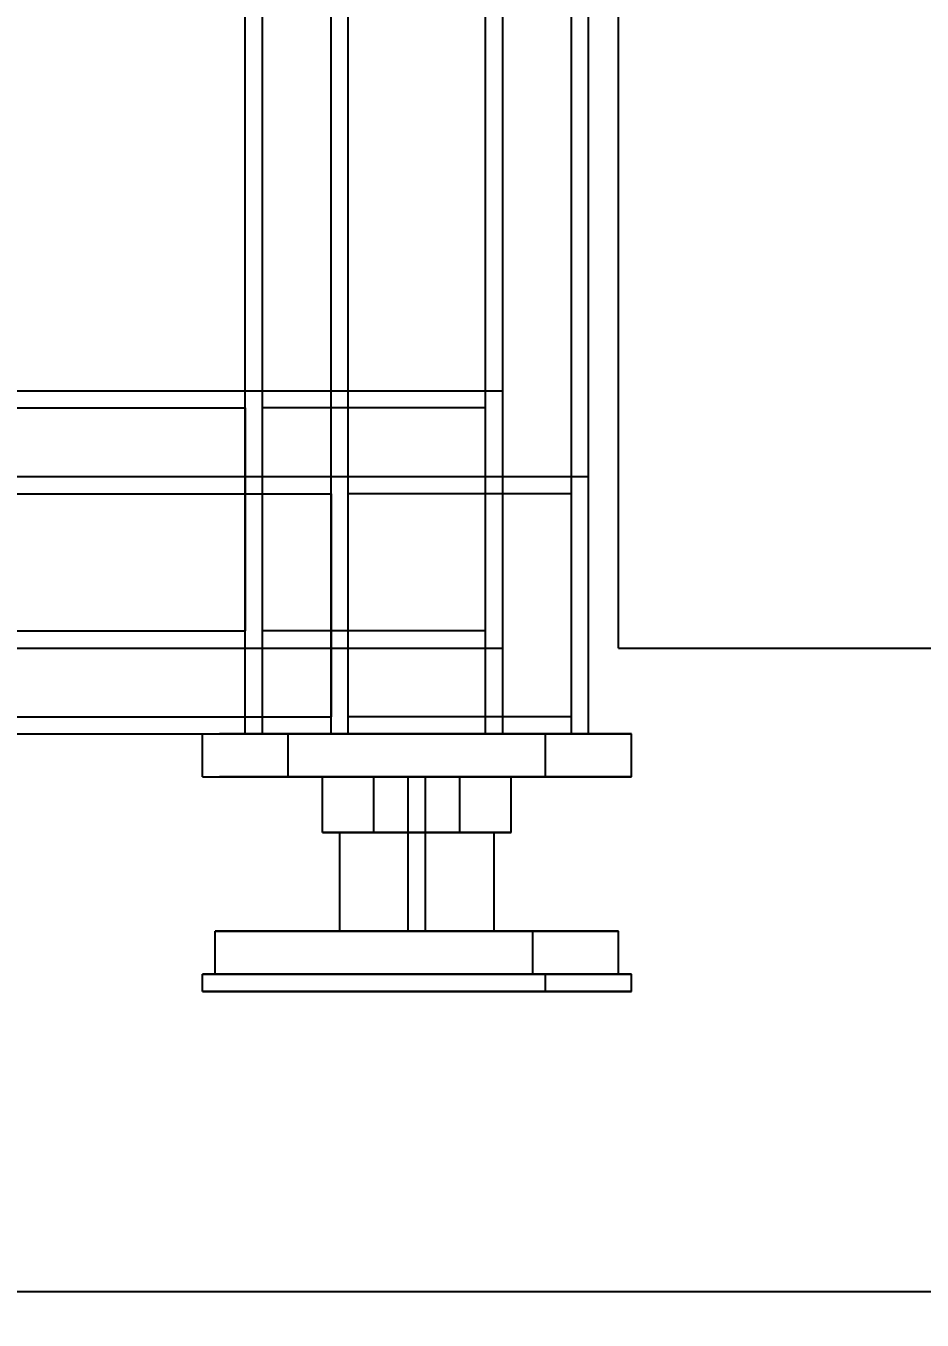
# Model space of a CAD drawing. Header units: millimetres. Extents: x -201 to 3037, y -406 to 3230.
# Drawn here: x 2618.9 to 2827.8, y -76.6 to 225.1 of the extents above; entities that cross this region are included whole.
import ezdxf

# ---------------------------------------------------------------- set-up
doc = ezdxf.new("R2010")
doc.units = ezdxf.units.MM
for name, color, linetype in [('DIM', 5, 'Continuous'), ('HIDDEN', 8, 'Continuous'), ('VISIBLE', 7, 'Continuous')]:
    doc.layers.add(name, color=color, linetype=linetype)
doc.styles.add('OpenSansCondensed-Light', font='OpenSansCondensed-Light.ttf')
doc.dimstyles.new('EZDXF', dxfattribs={"dimtxt": 0.25, "dimasz": 0.175, "dimexe": 0.375, "dimexo": 0.125, "dimgap": 0.1, "dimtad": 1, "dimlfac": 100, "dimzin": 12, "dimdsep": 46, "dimtxsty": 'OpenSansCondensed-Light', "dimblk": 'ARCHTICK', "dimcen": 2.5, "dimazin": 3, "dimtfac": 0.5, "dimtmove": 2, "dimatfit": 3})

# ---------------------------------------------------------------- blocks, each defined once
blk = doc.blocks.new('_ARCHTICK')
at = {"color": 0, "linetype": 'BYBLOCK', "const_width": 0.15}
blk.add_lwpolyline([(-0.5, -0.5), (0.5, 0.5)], dxfattribs=at)

msp = doc.modelspace()

# ---------------------------------------------------------------- linework, layer by layer
at = {"layer": 'HIDDEN'}
for points in [[(2670, 60), (2670, 880)], [(2670, 60), (2670, 880)], [(2670, 60), (2670, 880)], [(2674, 60), (2674, 880)], [(2674, 60), (2674, 880)], [(2674, 60), (2674, 880)], [(2674, 60), (2674, 880)], [(2690, 60), (2690, 880)], [(2690, 60), (2690, 880)], [(2690, 60), (2690, 880)], [(2690, 60), (2690, 880)], [(2694, 60), (2694, 880)], [(2694, 60), (2694, 880)], [(2694, 60), (2694, 880)], [(2694, 60), (2694, 880)], [(2726, 60), (2726, 880)], [(2726, 60), (2726, 880)], [(2726, 60), (2726, 880)], [(2726, 60), (2726, 880)], [(2730, 60), (2730, 880)], [(2730, 60), (2730, 880)], [(2730, 60), (2730, 880)], [(2746, 60), (2746, 880)], [(2746, 60), (2746, 880)], [(2746, 60), (2746, 880)], [(2746, 60), (2746, 880)], [(2750, 60), (2750, 880)], [(2750, 60), (2750, 880)], [(2750, 60), (2750, 880)], [(2757, 80), (2757, 880)], [(2130, 140), (2670, 140)], [(2130, 140), (2670, 140)], [(2130, 140), (2670, 140)], [(2670, 80), (2670, 140)], [(2670, 140), (2730, 140)], [(2670, 80), (2670, 140)], [(2670, 140), (2730, 140)], [(2670, 80), (2670, 140)], [(2670, 80), (2670, 140)], [(2670, 80), (2670, 140)], [(2730, 80), (2730, 140)], [(2730, 80), (2730, 140)], [(2130, 136), (2670, 136)], [(2130, 136), (2670, 136)], [(2130, 136), (2670, 136)], [(2130, 136), (2670, 136)], [(2670, 136), (2670, 84)], [(2670, 136), (2670, 84)], [(2670, 136), (2670, 84)], [(2670, 136), (2670, 84)], [(2726, 136), (2674, 136)], [(2674, 84), (2674, 136)], [(2726, 136), (2674, 136)], [(2674, 84), (2674, 136)], [(2726, 84), (2726, 136)], [(2726, 84), (2726, 136)], [(1860, 120), (2690, 120)], [(1860, 120), (2690, 120)], [(2580, 120), (2690, 120)], [(2580, 120), (2690, 120)], [(2690, 60), (2690, 120)], [(2690, 120), (2750, 120)], [(2690, 60), (2690, 120)], [(2690, 120), (2750, 120)], [(2690, 60), (2690, 120)], [(2690, 60), (2690, 120)], [(2690, 60), (2690, 120)], [(2690, 60), (2690, 120)], [(2750, 60), (2750, 120)], [(2750, 60), (2750, 120)], [(1860, 116), (2690, 116)], [(1860, 116), (2690, 116)], [(2580, 116), (2690, 116)], [(2580, 116), (2690, 116)], [(2690, 116), (2690, 64)], [(2690, 116), (2690, 64)], [(2690, 116), (2690, 64)], [(2690, 116), (2690, 64)], [(2746, 116), (2694, 116)], [(2694, 64), (2694, 116)], [(2746, 116), (2694, 116)], [(2694, 64), (2694, 116)], [(2746, 64), (2746, 116)], [(2746, 64), (2746, 116)], [(2130, 84), (2670, 84)], [(2130, 84), (2670, 84)], [(2130, 84), (2670, 84)], [(2130, 84), (2670, 84)], [(2726, 84), (2674, 84)], [(2726, 84), (2674, 84)], [(2130, 80), (2670, 80)], [(2130, 80), (2670, 80)], [(2130, 80), (2670, 80)], [(2670, 80), (2730, 80)], [(2670, 80), (2730, 80)], [(2757, 80), (3007, 80)], [(1860, 64), (2690, 64)], [(1860, 64), (2690, 64)], [(2580, 64), (2690, 64)], [(2580, 64), (2690, 64)], [(2746, 64), (2694, 64)], [(2746, 64), (2694, 64)], [(1860, 60), (2690, 60)], [(1860, 60), (2690, 60)], [(2580, 60), (2690, 60)], [(2660, 60), (2690, 60)], [(2660, 50), (2660, 60)], [(2660, 50), (2660, 60)], [(2660, 60), (2660.03, 60), (2660.1, 60), (2660.22, 60), (2660.4, 60), (2660.61, 60), (2660.87, 60), (2661.17, 60), (2661.51, 60), (2661.87, 60), (2662.26, 60), (2662.68, 60), (2663.11, 60), (2663.55, 60), (2664, 60)], [(2660, 60), (2660.03, 60), (2660.1, 60), (2660.22, 60), (2660.4, 60), (2660.61, 60), (2660.87, 60), (2661.17, 60), (2661.51, 60), (2661.87, 60), (2662.26, 60), (2662.68, 60), (2663.11, 60), (2663.55, 60), (2664, 60)], [(2660, 50), (2660, 60)], [(2660, 60), (2660.03, 60), (2660.1, 60), (2660.22, 60), (2660.4, 60), (2660.61, 60), (2660.87, 60), (2661.17, 60), (2661.51, 60), (2661.87, 60), (2662.26, 60), (2662.68, 60), (2663.11, 60), (2663.55, 60), (2664, 60)], [(2736, 60), (2664, 60)], [(2664, 60), (2736, 60)], [(2736, 60), (2664, 60)], [(2670, 60), (2730, 60)], [(2670, 60), (2730, 60)], [(2670, 60), (2730, 60)], [(2670, 60), (2730, 60)], [(2674, 60), (2726, 60)], [(2674, 60), (2726, 60)], [(2674, 60), (2726, 60)], [(2674, 60), (2726, 60)], [(2680, 50), (2680, 60)], [(2680, 50), (2680, 60)], [(2680, 60), (2680.03, 60), (2680.1, 60), (2680.22, 60), (2680.4, 60), (2680.61, 60), (2680.87, 60), (2681.17, 60), (2681.51, 60), (2681.87, 60), (2682.26, 60), (2682.68, 60), (2683.11, 60), (2683.55, 60), (2684, 60)], [(2680, 60), (2680.03, 60), (2680.1, 60), (2680.22, 60), (2680.4, 60), (2680.61, 60), (2680.87, 60), (2681.17, 60), (2681.51, 60), (2681.87, 60), (2682.26, 60), (2682.68, 60), (2683.11, 60), (2683.55, 60), (2684, 60)], [(2680, 50), (2680, 60)], [(2680, 50), (2680, 60)], [(2680, 60), (2680.03, 60), (2680.1, 60), (2680.22, 60), (2680.4, 60), (2680.61, 60), (2680.87, 60), (2681.17, 60), (2681.51, 60), (2681.87, 60), (2682.26, 60), (2682.68, 60), (2683.11, 60), (2683.55, 60), (2684, 60)], [(2680, 60), (2680.03, 60), (2680.1, 60), (2680.22, 60), (2680.4, 60), (2680.61, 60), (2680.87, 60), (2681.17, 60), (2681.51, 60), (2681.87, 60), (2682.26, 60), (2682.68, 60), (2683.11, 60), (2683.55, 60), (2684, 60)], [(2756, 60), (2684, 60)], [(2684, 60), (2756, 60)], [(2756, 60), (2684, 60)], [(2684, 60), (2740, 60)], [(2690, 60), (2750, 60)], [(2690, 60), (2750, 60)], [(2690, 60), (2750, 60)], [(2690, 60), (2750, 60)], [(2690, 60), (2750, 60)], [(2690, 60), (2750, 60)], [(2708.5, 60), (2708.29, 60), (2707.66, 60), (2706.65, 60), (2705.3, 60), (2703.69, 60), (2701.89, 60), (2700, 60), (2698.11, 60), (2696.31, 60), (2694.7, 60), (2693.35, 60), (2692.34, 60), (2691.71, 60), (2691.5, 60)], [(2691.5, 60), (2691.55, 60), (2691.71, 60), (2691.98, 60), (2692.34, 60), (2692.8, 60), (2693.35, 60), (2693.99, 60), (2694.7, 60), (2695.48, 60), (2696.31, 60), (2697.19, 60), (2698.11, 60), (2699.05, 60), (2700, 60)], [(2708.5, 60), (2708.29, 60), (2707.66, 60), (2706.65, 60), (2705.3, 60), (2703.69, 60), (2701.89, 60), (2700, 60), (2698.11, 60), (2696.31, 60), (2694.7, 60), (2693.35, 60), (2692.34, 60), (2691.71, 60), (2691.5, 60)], [(2691.5, 60), (2691.55, 60), (2691.71, 60), (2691.98, 60), (2692.34, 60), (2692.8, 60), (2693.35, 60), (2693.99, 60), (2694.7, 60), (2695.48, 60), (2696.31, 60), (2697.19, 60), (2698.11, 60), (2699.05, 60), (2700, 60)], [(2694, 60), (2746, 60)], [(2694, 60), (2746, 60)], [(2694, 60), (2746, 60)], [(2694, 60), (2746, 60)], [(2700, 60), (2700.95, 60), (2701.89, 60), (2702.81, 60), (2703.69, 60), (2704.52, 60), (2705.3, 60), (2706.01, 60), (2706.65, 60), (2707.2, 60), (2707.66, 60), (2708.02, 60), (2708.29, 60), (2708.45, 60), (2708.5, 60)], [(2700, 60), (2700.95, 60), (2701.89, 60), (2702.81, 60), (2703.69, 60), (2704.52, 60), (2705.3, 60), (2706.01, 60), (2706.65, 60), (2707.2, 60), (2707.66, 60), (2708.02, 60), (2708.29, 60), (2708.45, 60), (2708.5, 60)], [(2728.5, 60), (2728.29, 60), (2727.66, 60), (2726.65, 60), (2725.3, 60), (2723.69, 60), (2721.89, 60), (2720, 60), (2718.11, 60), (2716.31, 60), (2714.7, 60), (2713.35, 60), (2712.34, 60), (2711.71, 60), (2711.5, 60)], [(2711.5, 60), (2711.55, 60), (2711.71, 60), (2711.98, 60), (2712.34, 60), (2712.8, 60), (2713.35, 60), (2713.99, 60), (2714.7, 60), (2715.48, 60), (2716.31, 60), (2717.19, 60), (2718.11, 60), (2719.05, 60), (2720, 60)], [(2728.5, 60), (2728.29, 60), (2727.66, 60), (2726.65, 60), (2725.3, 60), (2723.69, 60), (2721.89, 60), (2720, 60), (2718.11, 60), (2716.31, 60), (2714.7, 60), (2713.35, 60), (2712.34, 60), (2711.71, 60), (2711.5, 60)], [(2711.5, 60), (2711.55, 60), (2711.71, 60), (2711.98, 60), (2712.34, 60), (2712.8, 60), (2713.35, 60), (2713.99, 60), (2714.7, 60), (2715.48, 60), (2716.31, 60), (2717.19, 60), (2718.11, 60), (2719.05, 60), (2720, 60)], [(2720, 60), (2720.95, 60), (2721.89, 60), (2722.81, 60), (2723.69, 60), (2724.52, 60), (2725.3, 60), (2726.01, 60), (2726.65, 60), (2727.2, 60), (2727.66, 60), (2728.02, 60), (2728.29, 60), (2728.45, 60), (2728.5, 60)], [(2720, 60), (2720.95, 60), (2721.89, 60), (2722.81, 60), (2723.69, 60), (2724.52, 60), (2725.3, 60), (2726.01, 60), (2726.65, 60), (2727.2, 60), (2727.66, 60), (2728.02, 60), (2728.29, 60), (2728.45, 60), (2728.5, 60)], [(2740, 60), (2739.97, 60), (2739.9, 60), (2739.78, 60), (2739.6, 60), (2739.39, 60), (2739.13, 60), (2738.83, 60), (2738.49, 60), (2738.13, 60), (2737.74, 60), (2737.32, 60), (2736.89, 60), (2736.45, 60), (2736, 60)], [(2736, 60), (2736.45, 60), (2736.89, 60), (2737.32, 60), (2737.74, 60), (2738.13, 60), (2738.49, 60), (2738.83, 60), (2739.13, 60), (2739.39, 60), (2739.6, 60), (2739.78, 60), (2739.9, 60), (2739.97, 60), (2740, 60)], [(2740, 60), (2739.97, 60), (2739.9, 60), (2739.78, 60), (2739.6, 60), (2739.39, 60), (2739.13, 60), (2738.83, 60), (2738.49, 60), (2738.13, 60), (2737.74, 60), (2737.32, 60), (2736.89, 60), (2736.45, 60), (2736, 60)], [(2740, 50), (2740, 60)], [(2740, 50), (2740, 60)], [(2740, 50), (2740, 60)], [(2760, 60), (2759.97, 60), (2759.9, 60), (2759.78, 60), (2759.6, 60), (2759.39, 60), (2759.13, 60), (2758.83, 60), (2758.49, 60), (2758.13, 60), (2757.74, 60), (2757.32, 60), (2756.89, 60), (2756.45, 60), (2756, 60)], [(2756, 60), (2756.45, 60), (2756.89, 60), (2757.32, 60), (2757.74, 60), (2758.13, 60), (2758.49, 60), (2758.83, 60), (2759.13, 60), (2759.39, 60), (2759.6, 60), (2759.78, 60), (2759.9, 60), (2759.97, 60), (2760, 60)], [(2760, 60), (2759.97, 60), (2759.9, 60), (2759.78, 60), (2759.6, 60), (2759.39, 60), (2759.13, 60), (2758.83, 60), (2758.49, 60), (2758.13, 60), (2757.74, 60), (2757.32, 60), (2756.89, 60), (2756.45, 60), (2756, 60)], [(2760, 50), (2760, 60)], [(2760, 50), (2760, 60)], [(2760, 50), (2760, 60)], [(2660, 50), (2660.03, 50), (2660.1, 50), (2660.22, 50), (2660.4, 50), (2660.61, 50), (2660.87, 50), (2661.17, 50), (2661.51, 50), (2661.87, 50), (2662.26, 50), (2662.68, 50), (2663.11, 50), (2663.55, 50), (2664, 50)], [(2660, 50), (2660.03, 50), (2660.1, 50), (2660.22, 50), (2660.4, 50), (2660.61, 50), (2660.87, 50), (2661.17, 50), (2661.51, 50), (2661.87, 50), (2662.26, 50), (2662.68, 50), (2663.11, 50), (2663.55, 50), (2664, 50)], [(2660, 50), (2660.03, 50), (2660.1, 50), (2660.22, 50), (2660.4, 50), (2660.61, 50), (2660.87, 50), (2661.17, 50), (2661.51, 50), (2661.87, 50), (2662.26, 50), (2662.68, 50), (2663.11, 50), (2663.55, 50), (2664, 50)], [(2736, 50), (2664, 50)], [(2664, 50), (2736, 50)], [(2736, 50), (2664, 50)], [(2680, 50), (2680.03, 50), (2680.1, 50), (2680.22, 50), (2680.4, 50), (2680.61, 50), (2680.87, 50), (2681.17, 50), (2681.51, 50), (2681.87, 50), (2682.26, 50), (2682.68, 50), (2683.11, 50), (2683.55, 50), (2684, 50)], [(2680, 50), (2680.03, 50), (2680.1, 50), (2680.22, 50), (2680.4, 50), (2680.61, 50), (2680.87, 50), (2681.17, 50), (2681.51, 50), (2681.87, 50), (2682.26, 50), (2682.68, 50), (2683.11, 50), (2683.55, 50), (2684, 50)], [(2680, 50), (2680.03, 50), (2680.1, 50), (2680.22, 50), (2680.4, 50), (2680.61, 50), (2680.87, 50), (2681.17, 50), (2681.51, 50), (2681.87, 50), (2682.26, 50), (2682.68, 50), (2683.11, 50), (2683.55, 50), (2684, 50)], [(2680, 50), (2680.03, 50), (2680.1, 50), (2680.22, 50), (2680.4, 50), (2680.61, 50), (2680.87, 50), (2681.17, 50), (2681.51, 50), (2681.87, 50), (2682.26, 50), (2682.68, 50), (2683.11, 50), (2683.55, 50), (2684, 50)], [(2756, 50), (2684, 50)], [(2684, 50), (2756, 50)], [(2756, 50), (2684, 50)], [(2684, 50), (2740, 50)], [(2688, 37), (2688, 50)], [(2688, 50), (2700, 50)], [(2700, 50), (2688, 50)], [(2688, 37), (2688, 50)], [(2688, 50), (2700, 50)], [(2700, 50), (2688, 50)], [(2688, 37), (2688, 50)], [(2708.5, 50), (2708.29, 50), (2707.66, 50), (2706.65, 50), (2705.3, 50), (2703.69, 50), (2701.89, 50), (2700, 50), (2698.11, 50), (2696.31, 50), (2694.7, 50), (2693.35, 50), (2692.34, 50), (2691.71, 50), (2691.5, 50)], [(2691.5, 50), (2691.55, 50), (2691.71, 50), (2691.98, 50), (2692.34, 50), (2692.8, 50), (2693.35, 50), (2693.99, 50), (2694.7, 50), (2695.48, 50), (2696.31, 50), (2697.19, 50), (2698.11, 50), (2699.05, 50), (2700, 50)], [(2708.5, 50), (2708.29, 50), (2707.66, 50), (2706.65, 50), (2705.3, 50), (2703.69, 50), (2701.89, 50), (2700, 50), (2698.11, 50), (2696.31, 50), (2694.7, 50), (2693.35, 50), (2692.34, 50), (2691.71, 50), (2691.5, 50)], [(2691.5, 50), (2691.55, 50), (2691.71, 50), (2691.98, 50), (2692.34, 50), (2692.8, 50), (2693.35, 50), (2693.99, 50), (2694.7, 50), (2695.48, 50), (2696.31, 50), (2697.19, 50), (2698.11, 50), (2699.05, 50), (2700, 50)], [(2708, 50), (2707.8, 50), (2707.21, 50), (2706.25, 50), (2704.99, 50), (2703.47, 50), (2701.78, 50), (2700, 50), (2698.22, 50), (2696.53, 50), (2695.01, 50), (2693.75, 50), (2692.79, 50), (2692.2, 50), (2692, 50)], [(2692, 50), (2692.05, 50), (2692.2, 50), (2692.45, 50), (2692.79, 50), (2693.23, 50), (2693.75, 50), (2694.34, 50), (2695.01, 50), (2695.74, 50), (2696.53, 50), (2697.36, 50), (2698.22, 50), (2699.1, 50), (2700, 50)], [(2708, 50), (2707.8, 50), (2707.21, 50), (2706.25, 50), (2704.99, 50), (2703.47, 50), (2701.78, 50), (2700, 50), (2698.22, 50), (2696.53, 50), (2695.01, 50), (2693.75, 50), (2692.79, 50), (2692.2, 50), (2692, 50)], [(2692, 50), (2692.05, 50), (2692.2, 50), (2692.45, 50), (2692.79, 50), (2693.23, 50), (2693.75, 50), (2694.34, 50), (2695.01, 50), (2695.74, 50), (2696.53, 50), (2697.36, 50), (2698.22, 50), (2699.1, 50), (2700, 50)], [(2708, 50), (2707.8, 50), (2707.21, 50), (2706.25, 50), (2704.99, 50), (2703.47, 50), (2701.78, 50), (2700, 50), (2698.22, 50), (2696.53, 50), (2695.01, 50), (2693.75, 50), (2692.79, 50), (2692.2, 50), (2692, 50)], [(2692, 50), (2692.05, 50), (2692.2, 50), (2692.45, 50), (2692.79, 50), (2693.23, 50), (2693.75, 50), (2694.34, 50), (2695.01, 50), (2695.74, 50), (2696.53, 50), (2697.36, 50), (2698.22, 50), (2699.1, 50), (2700, 50)], [(2708, 50), (2707.8, 50), (2707.21, 50), (2706.25, 50), (2704.99, 50), (2703.47, 50), (2701.78, 50), (2700, 50), (2698.22, 50), (2696.53, 50), (2695.01, 50), (2693.75, 50), (2692.79, 50), (2692.2, 50), (2692, 50)], [(2692, 50), (2692.05, 50), (2692.2, 50), (2692.45, 50), (2692.79, 50), (2693.23, 50), (2693.75, 50), (2694.34, 50), (2695.01, 50), (2695.74, 50), (2696.53, 50), (2697.36, 50), (2698.22, 50), (2699.1, 50), (2700, 50)], [(2700, 50), (2700.95, 50), (2701.89, 50), (2702.81, 50), (2703.69, 50), (2704.52, 50), (2705.3, 50), (2706.01, 50), (2706.65, 50), (2707.2, 50), (2707.66, 50), (2708.02, 50), (2708.29, 50), (2708.45, 50), (2708.5, 50)], [(2700, 50), (2700.9, 50), (2701.78, 50), (2702.64, 50), (2703.47, 50), (2704.26, 50), (2704.99, 50), (2705.66, 50), (2706.25, 50), (2706.77, 50), (2707.21, 50), (2707.55, 50), (2707.8, 50), (2707.95, 50), (2708, 50)], [(2700, 37), (2700, 50)], [(2700, 50), (2712, 50)], [(2712, 50), (2700, 50)], [(2700, 50), (2700.9, 50), (2701.78, 50), (2702.64, 50), (2703.47, 50), (2704.26, 50), (2704.99, 50), (2705.66, 50), (2706.25, 50), (2706.77, 50), (2707.21, 50), (2707.55, 50), (2707.8, 50), (2707.95, 50), (2708, 50)], [(2700, 37), (2700, 50)], [(2700, 50), (2700.95, 50), (2701.89, 50), (2702.81, 50), (2703.69, 50), (2704.52, 50), (2705.3, 50), (2706.01, 50), (2706.65, 50), (2707.2, 50), (2707.66, 50), (2708.02, 50), (2708.29, 50), (2708.45, 50), (2708.5, 50)], [(2700, 50), (2700.9, 50), (2701.78, 50), (2702.64, 50), (2703.47, 50), (2704.26, 50), (2704.99, 50), (2705.66, 50), (2706.25, 50), (2706.77, 50), (2707.21, 50), (2707.55, 50), (2707.8, 50), (2707.95, 50), (2708, 50)], [(2700, 50), (2712, 50)], [(2712, 50), (2700, 50)], [(2700, 50), (2700.9, 50), (2701.78, 50), (2702.64, 50), (2703.47, 50), (2704.26, 50), (2704.99, 50), (2705.66, 50), (2706.25, 50), (2706.77, 50), (2707.21, 50), (2707.55, 50), (2707.8, 50), (2707.95, 50), (2708, 50)], [(2700, 37), (2700, 50)], [(2708, 37), (2708, 50)], [(2708, 50), (2720, 50)], [(2720, 50), (2708, 50)], [(2708, 37), (2708, 50)], [(2708, 37), (2708, 50)], [(2708, 50), (2720, 50)], [(2720, 50), (2708, 50)], [(2708, 37), (2708, 50)], [(2728.5, 50), (2728.29, 50), (2727.66, 50), (2726.65, 50), (2725.3, 50), (2723.69, 50), (2721.89, 50), (2720, 50), (2718.11, 50), (2716.31, 50), (2714.7, 50), (2713.35, 50), (2712.34, 50), (2711.71, 50), (2711.5, 50)], [(2711.5, 50), (2711.55, 50), (2711.71, 50), (2711.98, 50), (2712.34, 50), (2712.8, 50), (2713.35, 50), (2713.99, 50), (2714.7, 50), (2715.48, 50), (2716.31, 50), (2717.19, 50), (2718.11, 50), (2719.05, 50), (2720, 50)], [(2728.5, 50), (2728.29, 50), (2727.66, 50), (2726.65, 50), (2725.3, 50), (2723.69, 50), (2721.89, 50), (2720, 50), (2718.11, 50), (2716.31, 50), (2714.7, 50), (2713.35, 50), (2712.34, 50), (2711.71, 50), (2711.5, 50)], [(2711.5, 50), (2711.55, 50), (2711.71, 50), (2711.98, 50), (2712.34, 50), (2712.8, 50), (2713.35, 50), (2713.99, 50), (2714.7, 50), (2715.48, 50), (2716.31, 50), (2717.19, 50), (2718.11, 50), (2719.05, 50), (2720, 50)], [(2728, 50), (2727.8, 50), (2727.21, 50), (2726.25, 50), (2724.99, 50), (2723.47, 50), (2721.78, 50), (2720, 50), (2718.22, 50), (2716.53, 50), (2715.01, 50), (2713.75, 50), (2712.79, 50), (2712.2, 50), (2712, 50)], [(2712, 50), (2712.05, 50), (2712.2, 50), (2712.45, 50), (2712.79, 50), (2713.23, 50), (2713.75, 50), (2714.34, 50), (2715.01, 50), (2715.74, 50), (2716.53, 50), (2717.36, 50), (2718.22, 50), (2719.1, 50), (2720, 50)], [(2728, 50), (2727.8, 50), (2727.21, 50), (2726.25, 50), (2724.99, 50), (2723.47, 50), (2721.78, 50), (2720, 50), (2718.22, 50), (2716.53, 50), (2715.01, 50), (2713.75, 50), (2712.79, 50), (2712.2, 50), (2712, 50)], [(2712, 50), (2712.05, 50), (2712.2, 50), (2712.45, 50), (2712.79, 50), (2713.23, 50), (2713.75, 50), (2714.34, 50), (2715.01, 50), (2715.74, 50), (2716.53, 50), (2717.36, 50), (2718.22, 50), (2719.1, 50), (2720, 50)], [(2728, 50), (2727.8, 50), (2727.21, 50), (2726.25, 50), (2724.99, 50), (2723.47, 50), (2721.78, 50), (2720, 50), (2718.22, 50), (2716.53, 50), (2715.01, 50), (2713.75, 50), (2712.79, 50), (2712.2, 50), (2712, 50)], [(2712, 50), (2712.05, 50), (2712.2, 50), (2712.45, 50), (2712.79, 50), (2713.23, 50), (2713.75, 50), (2714.34, 50), (2715.01, 50), (2715.74, 50), (2716.53, 50), (2717.36, 50), (2718.22, 50), (2719.1, 50), (2720, 50)], [(2728, 50), (2727.8, 50), (2727.21, 50), (2726.25, 50), (2724.99, 50), (2723.47, 50), (2721.78, 50), (2720, 50), (2718.22, 50), (2716.53, 50), (2715.01, 50), (2713.75, 50), (2712.79, 50), (2712.2, 50), (2712, 50)], [(2712, 50), (2712.05, 50), (2712.2, 50), (2712.45, 50), (2712.79, 50), (2713.23, 50), (2713.75, 50), (2714.34, 50), (2715.01, 50), (2715.74, 50), (2716.53, 50), (2717.36, 50), (2718.22, 50), (2719.1, 50), (2720, 50)], [(2712, 37), (2712, 50)], [(2712, 37), (2712, 50)], [(2712, 37), (2712, 50)], [(2720, 50), (2720.95, 50), (2721.89, 50), (2722.81, 50), (2723.69, 50), (2724.52, 50), (2725.3, 50), (2726.01, 50), (2726.65, 50), (2727.2, 50), (2727.66, 50), (2728.02, 50), (2728.29, 50), (2728.45, 50), (2728.5, 50)], [(2720, 50), (2720.9, 50), (2721.78, 50), (2722.64, 50), (2723.47, 50), (2724.26, 50), (2724.99, 50), (2725.66, 50), (2726.25, 50), (2726.77, 50), (2727.21, 50), (2727.55, 50), (2727.8, 50), (2727.95, 50), (2728, 50)], [(2720, 37), (2720, 50)], [(2720, 50), (2732, 50)], [(2732, 50), (2720, 50)], [(2720, 50), (2720.9, 50), (2721.78, 50), (2722.64, 50), (2723.47, 50), (2724.26, 50), (2724.99, 50), (2725.66, 50), (2726.25, 50), (2726.77, 50), (2727.21, 50), (2727.55, 50), (2727.8, 50), (2727.95, 50), (2728, 50)], [(2720, 37), (2720, 50)], [(2720, 50), (2720.95, 50), (2721.89, 50), (2722.81, 50), (2723.69, 50), (2724.52, 50), (2725.3, 50), (2726.01, 50), (2726.65, 50), (2727.2, 50), (2727.66, 50), (2728.02, 50), (2728.29, 50), (2728.45, 50), (2728.5, 50)], [(2720, 50), (2720.9, 50), (2721.78, 50), (2722.64, 50), (2723.47, 50), (2724.26, 50), (2724.99, 50), (2725.66, 50), (2726.25, 50), (2726.77, 50), (2727.21, 50), (2727.55, 50), (2727.8, 50), (2727.95, 50), (2728, 50)], [(2720, 50), (2732, 50)], [(2732, 50), (2720, 50)], [(2720, 50), (2720.9, 50), (2721.78, 50), (2722.64, 50), (2723.47, 50), (2724.26, 50), (2724.99, 50), (2725.66, 50), (2726.25, 50), (2726.77, 50), (2727.21, 50), (2727.55, 50), (2727.8, 50), (2727.95, 50), (2728, 50)], [(2720, 37), (2720, 50)], [(2732, 37), (2732, 50)], [(2732, 37), (2732, 50)], [(2732, 37), (2732, 50)], [(2740, 50), (2739.97, 50), (2739.9, 50), (2739.78, 50), (2739.6, 50), (2739.39, 50), (2739.13, 50), (2738.83, 50), (2738.49, 50), (2738.13, 50), (2737.74, 50), (2737.32, 50), (2736.89, 50), (2736.45, 50), (2736, 50)], [(2736, 50), (2736.45, 50), (2736.89, 50), (2737.32, 50), (2737.74, 50), (2738.13, 50), (2738.49, 50), (2738.83, 50), (2739.13, 50), (2739.39, 50), (2739.6, 50), (2739.78, 50), (2739.9, 50), (2739.97, 50), (2740, 50)], [(2740, 50), (2739.97, 50), (2739.9, 50), (2739.78, 50), (2739.6, 50), (2739.39, 50), (2739.13, 50), (2738.83, 50), (2738.49, 50), (2738.13, 50), (2737.74, 50), (2737.32, 50), (2736.89, 50), (2736.45, 50), (2736, 50)], [(2760, 50), (2759.97, 50), (2759.9, 50), (2759.78, 50), (2759.6, 50), (2759.39, 50), (2759.13, 50), (2758.83, 50), (2758.49, 50), (2758.13, 50), (2757.74, 50), (2757.32, 50), (2756.89, 50), (2756.45, 50), (2756, 50)], [(2756, 50), (2756.45, 50), (2756.89, 50), (2757.32, 50), (2757.74, 50), (2758.13, 50), (2758.49, 50), (2758.83, 50), (2759.13, 50), (2759.39, 50), (2759.6, 50), (2759.78, 50), (2759.9, 50), (2759.97, 50), (2760, 50)], [(2760, 50), (2759.97, 50), (2759.9, 50), (2759.78, 50), (2759.6, 50), (2759.39, 50), (2759.13, 50), (2758.83, 50), (2758.49, 50), (2758.13, 50), (2757.74, 50), (2757.32, 50), (2756.89, 50), (2756.45, 50), (2756, 50)], [(2688, 37), (2700, 37)], [(2700, 37), (2688, 37)], [(2700, 37), (2688, 37)], [(2708, 37), (2707.8, 37), (2707.21, 37), (2706.25, 37), (2704.99, 37), (2703.47, 37), (2701.78, 37), (2700, 37), (2698.22, 37), (2696.53, 37), (2695.01, 37), (2693.75, 37), (2692.79, 37), (2692.2, 37), (2692, 37)], [(2692, 37), (2692.05, 37), (2692.2, 37), (2692.45, 37), (2692.79, 37), (2693.23, 37), (2693.75, 37), (2694.34, 37), (2695.01, 37), (2695.74, 37), (2696.53, 37), (2697.36, 37), (2698.22, 37), (2699.1, 37), (2700, 37)], [(2708, 37), (2707.8, 37), (2707.21, 37), (2706.25, 37), (2704.99, 37), (2703.47, 37), (2701.78, 37), (2700, 37), (2698.22, 37), (2696.53, 37), (2695.01, 37), (2693.75, 37), (2692.79, 37), (2692.2, 37), (2692, 37)], [(2692, 37), (2692.05, 37), (2692.2, 37), (2692.45, 37), (2692.79, 37), (2693.23, 37), (2693.75, 37), (2694.34, 37), (2695.01, 37), (2695.74, 37), (2696.53, 37), (2697.36, 37), (2698.22, 37), (2699.1, 37), (2700, 37)], [(2700, 37), (2712, 37)], [(2712, 37), (2700, 37)], [(2700, 37), (2700.9, 37), (2701.78, 37), (2702.64, 37), (2703.47, 37), (2704.26, 37), (2704.99, 37), (2705.66, 37), (2706.25, 37), (2706.77, 37), (2707.21, 37), (2707.55, 37), (2707.8, 37), (2707.95, 37), (2708, 37)], [(2712, 37), (2700, 37)], [(2700, 37), (2700.9, 37), (2701.78, 37), (2702.64, 37), (2703.47, 37), (2704.26, 37), (2704.99, 37), (2705.66, 37), (2706.25, 37), (2706.77, 37), (2707.21, 37), (2707.55, 37), (2707.8, 37), (2707.95, 37), (2708, 37)], [(2708, 37), (2720, 37)], [(2720, 37), (2708, 37)], [(2708, 37), (2712, 37)], [(2720, 37), (2708, 37)], [(2728, 37), (2727.8, 37), (2727.21, 37), (2726.25, 37), (2724.99, 37), (2723.47, 37), (2721.78, 37), (2720, 37), (2718.22, 37), (2716.53, 37), (2715.01, 37), (2713.75, 37), (2712.79, 37), (2712.2, 37), (2712, 37)], [(2712, 37), (2712.05, 37), (2712.2, 37), (2712.45, 37), (2712.79, 37), (2713.23, 37), (2713.75, 37), (2714.34, 37), (2715.01, 37), (2715.74, 37), (2716.53, 37), (2717.36, 37), (2718.22, 37), (2719.1, 37), (2720, 37)], [(2728, 37), (2727.8, 37), (2727.21, 37), (2726.25, 37), (2724.99, 37), (2723.47, 37), (2721.78, 37), (2720, 37), (2718.22, 37), (2716.53, 37), (2715.01, 37), (2713.75, 37), (2712.79, 37), (2712.2, 37), (2712, 37)], [(2712, 37), (2712.05, 37), (2712.2, 37), (2712.45, 37), (2712.79, 37), (2713.23, 37), (2713.75, 37), (2714.34, 37), (2715.01, 37), (2715.74, 37), (2716.53, 37), (2717.36, 37), (2718.22, 37), (2719.1, 37), (2720, 37)], [(2720, 37), (2732, 37)], [(2732, 37), (2720, 37)], [(2720, 37), (2720.9, 37), (2721.78, 37), (2722.64, 37), (2723.47, 37), (2724.26, 37), (2724.99, 37), (2725.66, 37), (2726.25, 37), (2726.77, 37), (2727.21, 37), (2727.55, 37), (2727.8, 37), (2727.95, 37), (2728, 37)], [(2732, 37), (2720, 37)], [(2720, 37), (2720.9, 37), (2721.78, 37), (2722.64, 37), (2723.47, 37), (2724.26, 37), (2724.99, 37), (2725.66, 37), (2726.25, 37), (2726.77, 37), (2727.21, 37), (2727.55, 37), (2727.8, 37), (2727.95, 37), (2728, 37)], [(2737, 14), (2736.07, 14), (2733.34, 14), (2728.93, 14), (2723.07, 14), (2716.05, 14), (2708.23, 14), (2700, 14), (2691.77, 14), (2683.95, 14), (2676.93, 14), (2671.07, 14), (2666.66, 14), (2663.93, 14), (2663, 14)], [(2663, 14), (2663.23, 14), (2663.93, 14), (2665.08, 14), (2666.66, 14), (2668.67, 14), (2671.07, 14), (2673.84, 14), (2676.93, 14), (2680.31, 14), (2683.95, 14), (2687.78, 14), (2691.77, 14), (2695.86, 14), (2700, 14)], [(2737, 14), (2736.07, 14), (2733.34, 14), (2728.93, 14), (2723.07, 14), (2716.05, 14), (2708.23, 14), (2700, 14), (2691.77, 14), (2683.95, 14), (2676.93, 14), (2671.07, 14), (2666.66, 14), (2663.93, 14), (2663, 14)], [(2757, 14), (2756.07, 14), (2753.34, 14), (2748.93, 14), (2743.07, 14), (2736.05, 14), (2728.23, 14), (2720, 14), (2711.77, 14), (2703.95, 14), (2696.93, 14), (2691.07, 14), (2686.66, 14), (2683.93, 14), (2683, 14)], [(2683, 14), (2683.23, 14), (2683.93, 14), (2685.08, 14), (2686.66, 14), (2688.67, 14), (2691.07, 14), (2693.84, 14), (2696.93, 14), (2700.31, 14), (2703.95, 14), (2707.78, 14), (2711.77, 14), (2715.86, 14), (2720, 14)], [(2757, 14), (2756.07, 14), (2753.34, 14), (2748.93, 14), (2743.07, 14), (2736.05, 14), (2728.23, 14), (2720, 14), (2711.77, 14), (2703.95, 14), (2696.93, 14), (2691.07, 14), (2686.66, 14), (2683.93, 14), (2683, 14)], [(2683, 14), (2683.23, 14), (2683.93, 14), (2685.08, 14), (2686.66, 14), (2688.67, 14), (2691.07, 14), (2693.84, 14), (2696.93, 14), (2700.31, 14), (2703.95, 14), (2707.78, 14), (2711.77, 14), (2715.86, 14), (2720, 14)], [(2708, 14), (2707.8, 14), (2707.21, 14), (2706.25, 14), (2704.99, 14), (2703.47, 14), (2701.78, 14), (2700, 14), (2698.22, 14), (2696.53, 14), (2695.01, 14), (2693.75, 14), (2692.79, 14), (2692.2, 14), (2692, 14)], [(2692, 14), (2692.05, 14), (2692.2, 14), (2692.45, 14), (2692.79, 14), (2693.23, 14), (2693.75, 14), (2694.34, 14), (2695.01, 14), (2695.74, 14), (2696.53, 14), (2697.36, 14), (2698.22, 14), (2699.1, 14), (2700, 14)], [(2708, 14), (2707.8, 14), (2707.21, 14), (2706.25, 14), (2704.99, 14), (2703.47, 14), (2701.78, 14), (2700, 14), (2698.22, 14), (2696.53, 14), (2695.01, 14), (2693.75, 14), (2692.79, 14), (2692.2, 14), (2692, 14)], [(2692, 14), (2692.05, 14), (2692.2, 14), (2692.45, 14), (2692.79, 14), (2693.23, 14), (2693.75, 14), (2694.34, 14), (2695.01, 14), (2695.74, 14), (2696.53, 14), (2697.36, 14), (2698.22, 14), (2699.1, 14), (2700, 14)], [(2700, 14), (2704.14, 14), (2708.23, 14), (2712.22, 14), (2716.05, 14), (2719.69, 14), (2723.07, 14), (2726.16, 14), (2728.93, 14), (2731.33, 14), (2733.34, 14), (2734.92, 14), (2736.07, 14), (2736.77, 14), (2737, 14)], [(2700, 14), (2700.9, 14), (2701.78, 14), (2702.64, 14), (2703.47, 14), (2704.26, 14), (2704.99, 14), (2705.66, 14), (2706.25, 14), (2706.77, 14), (2707.21, 14), (2707.55, 14), (2707.8, 14), (2707.95, 14), (2708, 14)], [(2700, 14), (2700.9, 14), (2701.78, 14), (2702.64, 14), (2703.47, 14), (2704.26, 14), (2704.99, 14), (2705.66, 14), (2706.25, 14), (2706.77, 14), (2707.21, 14), (2707.55, 14), (2707.8, 14), (2707.95, 14), (2708, 14)], [(2728, 14), (2727.8, 14), (2727.21, 14), (2726.25, 14), (2724.99, 14), (2723.47, 14), (2721.78, 14), (2720, 14), (2718.22, 14), (2716.53, 14), (2715.01, 14), (2713.75, 14), (2712.79, 14), (2712.2, 14), (2712, 14)], [(2712, 14), (2712.05, 14), (2712.2, 14), (2712.45, 14), (2712.79, 14), (2713.23, 14), (2713.75, 14), (2714.34, 14), (2715.01, 14), (2715.74, 14), (2716.53, 14), (2717.36, 14), (2718.22, 14), (2719.1, 14), (2720, 14)], [(2728, 14), (2727.8, 14), (2727.21, 14), (2726.25, 14), (2724.99, 14), (2723.47, 14), (2721.78, 14), (2720, 14), (2718.22, 14), (2716.53, 14), (2715.01, 14), (2713.75, 14), (2712.79, 14), (2712.2, 14), (2712, 14)], [(2712, 14), (2712.05, 14), (2712.2, 14), (2712.45, 14), (2712.79, 14), (2713.23, 14), (2713.75, 14), (2714.34, 14), (2715.01, 14), (2715.74, 14), (2716.53, 14), (2717.36, 14), (2718.22, 14), (2719.1, 14), (2720, 14)], [(2720, 14), (2724.14, 14), (2728.23, 14), (2732.22, 14), (2736.05, 14), (2739.69, 14), (2743.07, 14), (2746.16, 14), (2748.93, 14), (2751.33, 14), (2753.34, 14), (2754.92, 14), (2756.07, 14), (2756.77, 14), (2757, 14)], [(2720, 14), (2720.9, 14), (2721.78, 14), (2722.64, 14), (2723.47, 14), (2724.26, 14), (2724.99, 14), (2725.66, 14), (2726.25, 14), (2726.77, 14), (2727.21, 14), (2727.55, 14), (2727.8, 14), (2727.95, 14), (2728, 14)], [(2720, 14), (2721.26, 14), (2722.52, 14), (2723.78, 14), (2725.03, 14), (2726.28, 14), (2727.52, 14), (2728.75, 14), (2729.97, 14), (2731.18, 14), (2732.37, 14), (2733.56, 14), (2734.72, 14), (2735.87, 14), (2737, 14)], [(2720, 14), (2720.9, 14), (2721.78, 14), (2722.64, 14), (2723.47, 14), (2724.26, 14), (2724.99, 14), (2725.66, 14), (2726.25, 14), (2726.77, 14), (2727.21, 14), (2727.55, 14), (2727.8, 14), (2727.95, 14), (2728, 14)], [(2740, 4), (2739, 4), (2736.04, 4), (2731.27, 4), (2724.94, 4), (2717.36, 4), (2708.9, 4), (2700, 4), (2691.1, 4), (2682.64, 4), (2675.06, 4), (2668.73, 4), (2663.96, 4), (2661, 4), (2660, 4)], [(2660, 4), (2660.25, 4), (2661, 4), (2662.24, 4), (2663.96, 4), (2666.13, 4), (2668.73, 4), (2671.72, 4), (2675.06, 4), (2678.72, 4), (2682.64, 4), (2686.79, 4), (2691.1, 4), (2695.52, 4), (2700, 4)], [(2740, 4), (2739, 4), (2736.04, 4), (2731.27, 4), (2724.94, 4), (2717.36, 4), (2708.9, 4), (2700, 4), (2691.1, 4), (2682.64, 4), (2675.06, 4), (2668.73, 4), (2663.96, 4), (2661, 4), (2660, 4)], [(2737, 4), (2736.07, 4), (2733.34, 4), (2728.93, 4), (2723.07, 4), (2716.05, 4), (2708.23, 4), (2700, 4), (2691.77, 4), (2683.95, 4), (2676.93, 4), (2671.07, 4), (2666.66, 4), (2663.93, 4), (2663, 4)], [(2663, 4), (2663.23, 4), (2663.93, 4), (2665.08, 4), (2666.66, 4), (2668.67, 4), (2671.07, 4), (2673.84, 4), (2676.93, 4), (2680.31, 4), (2683.95, 4), (2687.78, 4), (2691.77, 4), (2695.86, 4), (2700, 4)], [(2737, 4), (2736.07, 4), (2733.34, 4), (2728.93, 4), (2723.07, 4), (2716.05, 4), (2708.23, 4), (2700, 4), (2691.77, 4), (2683.95, 4), (2676.93, 4), (2671.07, 4), (2666.66, 4), (2663.93, 4), (2663, 4)], [(2663, 4), (2663.23, 4), (2663.93, 4), (2665.08, 4), (2666.66, 4), (2668.67, 4), (2671.07, 4), (2673.84, 4), (2676.93, 4), (2680.31, 4), (2683.95, 4), (2687.78, 4), (2691.77, 4), (2695.86, 4), (2700, 4)], [(2760, 4), (2759, 4), (2756.04, 4), (2751.27, 4), (2744.94, 4), (2737.36, 4), (2728.9, 4), (2720, 4), (2711.1, 4), (2702.64, 4), (2695.06, 4), (2688.73, 4), (2683.96, 4), (2681, 4), (2680, 4)], [(2680, 4), (2680.25, 4), (2681, 4), (2682.24, 4), (2683.96, 4), (2686.13, 4), (2688.73, 4), (2691.72, 4), (2695.06, 4), (2698.72, 4), (2702.64, 4), (2706.79, 4), (2711.1, 4), (2715.52, 4), (2720, 4)], [(2760, 4), (2759, 4), (2756.04, 4), (2751.27, 4), (2744.94, 4), (2737.36, 4), (2728.9, 4), (2720, 4), (2711.1, 4), (2702.64, 4), (2695.06, 4), (2688.73, 4), (2683.96, 4), (2681, 4), (2680, 4)], [(2680, 4), (2680.25, 4), (2681, 4), (2682.24, 4), (2683.96, 4), (2686.13, 4), (2688.73, 4), (2691.72, 4), (2695.06, 4), (2698.72, 4), (2702.64, 4), (2706.79, 4), (2711.1, 4), (2715.52, 4), (2720, 4)], [(2757, 4), (2756.07, 4), (2753.34, 4), (2748.93, 4), (2743.07, 4), (2736.05, 4), (2728.23, 4), (2720, 4), (2711.77, 4), (2703.95, 4), (2696.93, 4), (2691.07, 4), (2686.66, 4), (2683.93, 4), (2683, 4)], [(2683, 4), (2683.23, 4), (2683.93, 4), (2685.08, 4), (2686.66, 4), (2688.67, 4), (2691.07, 4), (2693.84, 4), (2696.93, 4), (2700.31, 4), (2703.95, 4), (2707.78, 4), (2711.77, 4), (2715.86, 4), (2720, 4)], [(2757, 4), (2756.07, 4), (2753.34, 4), (2748.93, 4), (2743.07, 4), (2736.05, 4), (2728.23, 4), (2720, 4), (2711.77, 4), (2703.95, 4), (2696.93, 4), (2691.07, 4), (2686.66, 4), (2683.93, 4), (2683, 4)], [(2683, 4), (2683.23, 4), (2683.93, 4), (2685.08, 4), (2686.66, 4), (2688.67, 4), (2691.07, 4), (2693.84, 4), (2696.93, 4), (2700.31, 4), (2703.95, 4), (2707.78, 4), (2711.77, 4), (2715.86, 4), (2720, 4)], [(2700, 4), (2704.48, 4), (2708.9, 4), (2713.21, 4), (2717.36, 4), (2721.28, 4), (2724.94, 4), (2728.28, 4), (2731.27, 4), (2733.87, 4), (2736.04, 4), (2737.76, 4), (2739, 4), (2739.75, 4), (2740, 4)], [(2700, 4), (2704.14, 4), (2708.23, 4), (2712.22, 4), (2716.05, 4), (2719.69, 4), (2723.07, 4), (2726.16, 4), (2728.93, 4), (2731.33, 4), (2733.34, 4), (2734.92, 4), (2736.07, 4), (2736.77, 4), (2737, 4)], [(2700, 4), (2704.14, 4), (2708.23, 4), (2712.22, 4), (2716.05, 4), (2719.69, 4), (2723.07, 4), (2726.16, 4), (2728.93, 4), (2731.33, 4), (2733.34, 4), (2734.92, 4), (2736.07, 4), (2736.77, 4), (2737, 4)], [(2720, 4), (2724.48, 4), (2728.9, 4), (2733.21, 4), (2737.36, 4), (2741.28, 4), (2744.94, 4), (2748.28, 4), (2751.27, 4), (2753.87, 4), (2756.04, 4), (2757.76, 4), (2759, 4), (2759.75, 4), (2760, 4)], [(2720, 4), (2724.14, 4), (2728.23, 4), (2732.22, 4), (2736.05, 4), (2739.69, 4), (2743.07, 4), (2746.16, 4), (2748.93, 4), (2751.33, 4), (2753.34, 4), (2754.92, 4), (2756.07, 4), (2756.77, 4), (2757, 4)], [(2720, 4), (2721.5, 4), (2722.99, 4), (2724.48, 4), (2725.96, 4), (2727.44, 4), (2728.9, 4), (2730.35, 4), (2731.79, 4), (2733.21, 4), (2734.61, 4), (2736, 4), (2737.36, 4), (2738.69, 4), (2740, 4)], [(2720, 4), (2724.14, 4), (2728.23, 4), (2732.22, 4), (2736.05, 4), (2739.69, 4), (2743.07, 4), (2746.16, 4), (2748.93, 4), (2751.33, 4), (2753.34, 4), (2754.92, 4), (2756.07, 4), (2756.77, 4), (2757, 4)], [(2740, 0), (2739, 0), (2736.04, 0), (2731.27, 0), (2724.94, 0), (2717.36, 0), (2708.9, 0), (2700, 0), (2691.1, 0), (2682.64, 0), (2675.06, 0), (2668.73, 0), (2663.96, 0), (2661, 0), (2660, 0)], [(2660, 0), (2660.25, 0), (2661, 0), (2662.24, 0), (2663.96, 0), (2666.13, 0), (2668.73, 0), (2671.72, 0), (2675.06, 0), (2678.72, 0), (2682.64, 0), (2686.79, 0), (2691.1, 0), (2695.52, 0), (2700, 0)], [(2740, 0), (2739, 0), (2736.04, 0), (2731.27, 0), (2724.94, 0), (2717.36, 0), (2708.9, 0), (2700, 0), (2691.1, 0), (2682.64, 0), (2675.06, 0), (2668.73, 0), (2663.96, 0), (2661, 0), (2660, 0)], [(2760, 0), (2759, 0), (2756.04, 0), (2751.27, 0), (2744.94, 0), (2737.36, 0), (2728.9, 0), (2720, 0), (2711.1, 0), (2702.64, 0), (2695.06, 0), (2688.73, 0), (2683.96, 0), (2681, 0), (2680, 0)], [(2680, 0), (2680.25, 0), (2681, 0), (2682.24, 0), (2683.96, 0), (2686.13, 0), (2688.73, 0), (2691.72, 0), (2695.06, 0), (2698.72, 0), (2702.64, 0), (2706.79, 0), (2711.1, 0), (2715.52, 0), (2720, 0)], [(2760, 0), (2759, 0), (2756.04, 0), (2751.27, 0), (2744.94, 0), (2737.36, 0), (2728.9, 0), (2720, 0), (2711.1, 0), (2702.64, 0), (2695.06, 0), (2688.73, 0), (2683.96, 0), (2681, 0), (2680, 0)], [(2680, 0), (2680.25, 0), (2681, 0), (2682.24, 0), (2683.96, 0), (2686.13, 0), (2688.73, 0), (2691.72, 0), (2695.06, 0), (2698.72, 0), (2702.64, 0), (2706.79, 0), (2711.1, 0), (2715.52, 0), (2720, 0)], [(2700, 0), (2704.48, 0), (2708.9, 0), (2713.21, 0), (2717.36, 0), (2721.28, 0), (2724.94, 0), (2728.28, 0), (2731.27, 0), (2733.87, 0), (2736.04, 0), (2737.76, 0), (2739, 0), (2739.75, 0), (2740, 0)], [(2720, 0), (2724.48, 0), (2728.9, 0), (2733.21, 0), (2737.36, 0), (2741.28, 0), (2744.94, 0), (2748.28, 0), (2751.27, 0), (2753.87, 0), (2756.04, 0), (2757.76, 0), (2759, 0), (2759.75, 0), (2760, 0)], [(2720, 0), (2721.5, 0), (2722.99, 0), (2724.48, 0), (2725.96, 0), (2727.44, 0), (2728.9, 0), (2730.35, 0), (2731.79, 0), (2733.21, 0), (2734.61, 0), (2736, 0), (2737.36, 0), (2738.69, 0), (2740, 0)]]:
    msp.add_lwpolyline(points, dxfattribs=at)
at = {"layer": 'VISIBLE'}
for points in [[(2670, 60), (2670, 880)], [(2730, 60), (2730, 880)], [(2750, 60), (2750, 880)], [(2757, 80), (2757, 880)], [(2130, 140), (2670, 140)], [(2670, 80), (2670, 140)], [(2150, 80), (2670, 80)], [(2757, 80), (3007, 80)], [(2590, 60), (2660, 60)], [(2660, 50), (2660, 60)], [(2660, 60), (2660.03, 60), (2660.1, 60), (2660.22, 60), (2660.4, 60), (2660.61, 60), (2660.87, 60), (2661.17, 60), (2661.51, 60), (2661.87, 60), (2662.26, 60), (2662.68, 60), (2663.11, 60), (2663.55, 60), (2664, 60)], [(2664, 60), (2736, 60)], [(2736, 60), (2736.45, 60), (2736.89, 60), (2737.32, 60), (2737.74, 60), (2738.13, 60), (2738.49, 60), (2738.83, 60), (2739.13, 60), (2739.39, 60), (2739.6, 60), (2739.78, 60), (2739.9, 60), (2739.97, 60), (2740, 60)], [(2740, 60), (2756, 60)], [(2740, 50), (2740, 60)], [(2756, 60), (2756.45, 60), (2756.89, 60), (2757.32, 60), (2757.74, 60), (2758.13, 60), (2758.49, 60), (2758.83, 60), (2759.13, 60), (2759.39, 60), (2759.6, 60), (2759.78, 60), (2759.9, 60), (2759.97, 60), (2760, 60)], [(2760, 50), (2760, 60)], [(2660, 50), (2660.03, 50), (2660.1, 50), (2660.22, 50), (2660.4, 50), (2660.61, 50), (2660.87, 50), (2661.17, 50), (2661.51, 50), (2661.87, 50), (2662.26, 50), (2662.68, 50), (2663.11, 50), (2663.55, 50), (2664, 50)], [(2664, 50), (2736, 50)], [(2688, 37), (2688, 50)], [(2700, 37), (2700, 50)], [(2712, 37), (2712, 50)], [(2720, 37), (2720, 50)], [(2732, 37), (2732, 50)], [(2736, 50), (2736.45, 50), (2736.89, 50), (2737.32, 50), (2737.74, 50), (2738.13, 50), (2738.49, 50), (2738.83, 50), (2739.13, 50), (2739.39, 50), (2739.6, 50), (2739.78, 50), (2739.9, 50), (2739.97, 50), (2740, 50)], [(2740, 50), (2756, 50)], [(2756, 50), (2756.45, 50), (2756.89, 50), (2757.32, 50), (2757.74, 50), (2758.13, 50), (2758.49, 50), (2758.83, 50), (2759.13, 50), (2759.39, 50), (2759.6, 50), (2759.78, 50), (2759.9, 50), (2759.97, 50), (2760, 50)], [(2688, 37), (2700, 37)], [(2692, 14), (2692, 37)], [(2700, 37), (2712, 37)], [(2708, 14), (2708, 37)], [(2712, 37), (2720, 37)], [(2712, 14), (2712, 37)], [(2720, 37), (2732, 37)], [(2728, 14), (2728, 37)], [(2663, 14), (2663.23, 14), (2663.93, 14), (2665.08, 14), (2666.66, 14), (2668.67, 14), (2671.07, 14), (2673.84, 14), (2676.93, 14), (2680.31, 14), (2683.95, 14), (2687.78, 14), (2691.77, 14), (2695.86, 14), (2700, 14)], [(2663, 4), (2663, 14)], [(2700, 14), (2704.14, 14), (2708.23, 14), (2712.22, 14), (2716.05, 14), (2719.69, 14), (2723.07, 14), (2726.16, 14), (2728.93, 14), (2731.33, 14), (2733.34, 14), (2734.92, 14), (2736.07, 14), (2736.77, 14), (2737, 14)], [(2737, 14), (2739.51, 14), (2741.91, 14), (2744.17, 14), (2746.28, 14), (2748.23, 14), (2750.01, 14), (2751.61, 14), (2753.01, 14), (2754.21, 14), (2755.21, 14), (2755.99, 14), (2756.55, 14), (2756.89, 14), (2757, 14)], [(2737, 4), (2737, 14)], [(2757, 4), (2757, 14)], [(2660, 4), (2660.25, 4), (2661, 4), (2662.24, 4), (2663.96, 4), (2666.13, 4), (2668.73, 4), (2671.72, 4), (2675.06, 4), (2678.72, 4), (2682.64, 4), (2686.79, 4), (2691.1, 4), (2695.52, 4), (2700, 4)], [(2660, 0), (2660, 4)], [(2700, 4), (2704.48, 4), (2708.9, 4), (2713.21, 4), (2717.36, 4), (2721.28, 4), (2724.94, 4), (2728.28, 4), (2731.27, 4), (2733.87, 4), (2736.04, 4), (2737.76, 4), (2739, 4), (2739.75, 4), (2740, 4)], [(2740, 4), (2742.53, 4), (2744.94, 4), (2747.21, 4), (2749.32, 4), (2751.27, 4), (2753.05, 4), (2754.64, 4), (2756.04, 4), (2757.23, 4), (2758.22, 4), (2759, 4), (2759.55, 4), (2759.89, 4), (2760, 4)], [(2740, 0), (2740, 4)], [(2760, 0), (2760, 4)], [(2660, 0), (2660.25, 0), (2661, 0), (2662.24, 0), (2663.96, 0), (2666.13, 0), (2668.73, 0), (2671.72, 0), (2675.06, 0), (2678.72, 0), (2682.64, 0), (2686.79, 0), (2691.1, 0), (2695.52, 0), (2700, 0)], [(2700, 0), (2704.48, 0), (2708.9, 0), (2713.21, 0), (2717.36, 0), (2721.28, 0), (2724.94, 0), (2728.28, 0), (2731.27, 0), (2733.87, 0), (2736.04, 0), (2737.76, 0), (2739, 0), (2739.75, 0), (2740, 0)], [(2740, 0), (2742.53, 0), (2744.94, 0), (2747.21, 0), (2749.32, 0), (2751.27, 0), (2753.05, 0), (2754.64, 0), (2756.04, 0), (2757.23, 0), (2758.22, 0), (2759, 0), (2759.55, 0), (2759.89, 0), (2760, 0)]]:
    msp.add_lwpolyline(points, dxfattribs=at)

# ---------------------------------------------------------------- dimensions: what is measured, and where the dimension line sits
at = {"layer": 'DIM'}
msp.add_linear_dim(base=(1729, -70), p1=(1729, 0), p2=(3030, 0), dimstyle='EZDXF', override={"dimtxt": 18, "dimasz": 12, "dimdec": 0, "dimlfac": 1}, dxfattribs=at).render()

doc.saveas('drawing.dxf')
